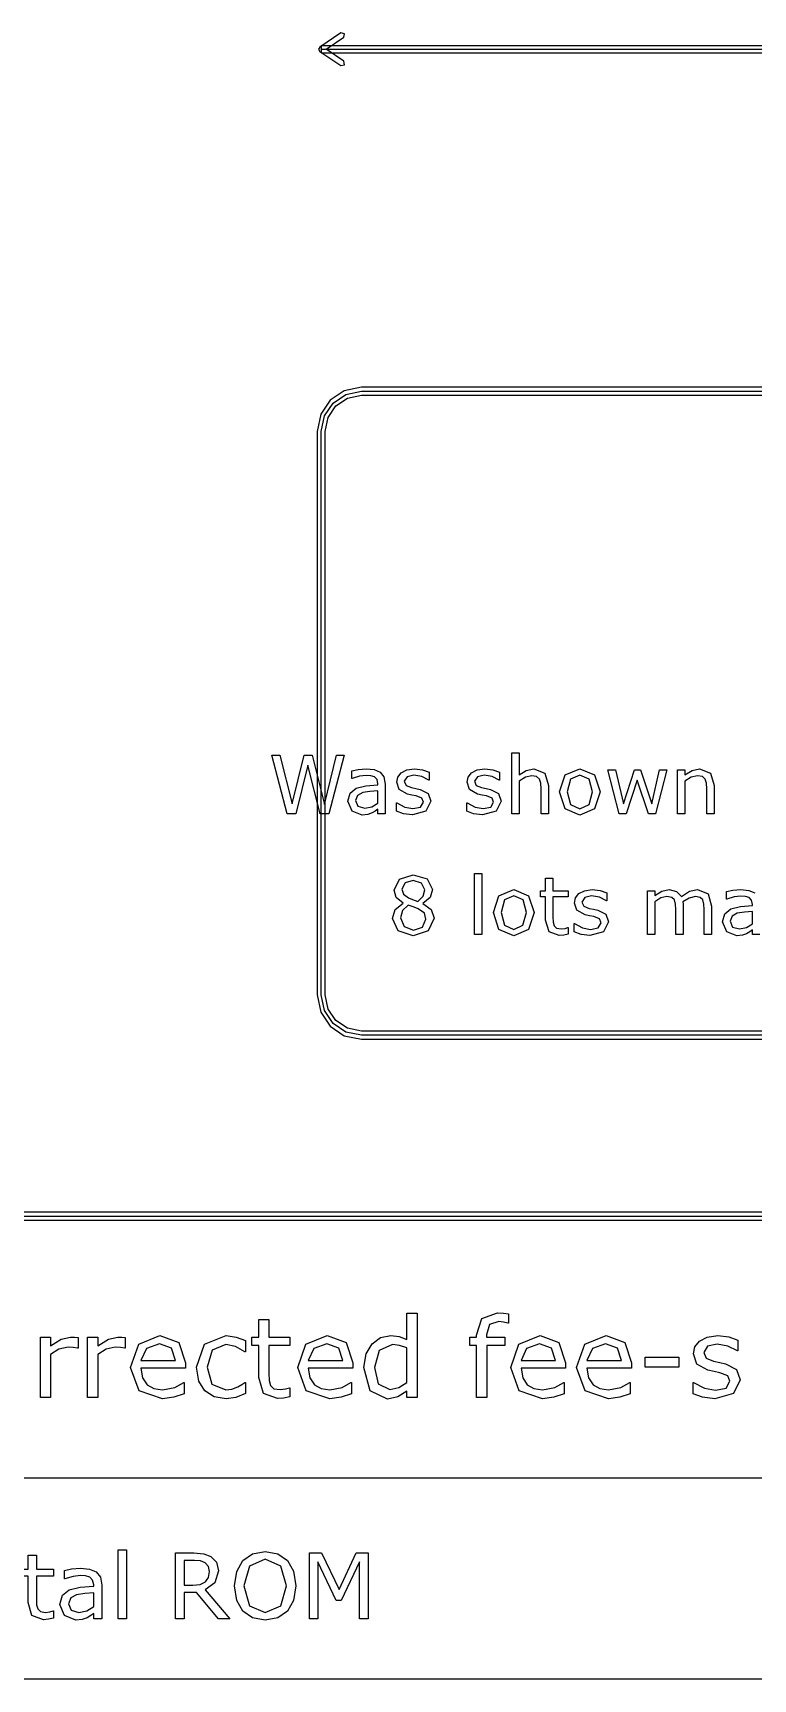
# Model space of a CAD drawing. Extents: x -1 to 182, y 89 to 480.
# Drawn here: x 87.14 to 106.07, y 140.76 to 184.05 of the extents above; entities that cross this region are included whole.
import ezdxf

# ---------------------------------------------------------------- set-up
doc = ezdxf.new("R2010")
doc.units = 0

msp = doc.modelspace()

# ---------------------------------------------------------------- linework, layer by layer
at = {"layer": 'Layer 1', "color": 7}
for points in [[(95.237995, 184.049928), (94.681958, 183.679406), (94.650902, 183.621529), (94.681958, 183.563651), (95.237995, 183.193156), (95.334113, 183.212735), (95.314983, 183.308858), (94.84628, 183.621489), (95.314983, 183.93412), (95.334113, 184.030243), (95.237995, 184.049823), (95.237995, 184.049928)], [(94.720714, 183.71404), (94.720714, 183.529044), (153.987306, 183.529044), (153.987306, 183.71404), (94.720714, 183.71404)], [(94.720714, 183.621542), (153.987306, 183.621542)], [(95.779046, 174.731659), (95.325814, 174.640181), (94.955743, 174.390694), (94.706256, 174.020622), (94.614778, 173.567388), (94.614778, 158.75074), (94.706256, 158.297506), (94.955743, 157.927434), (95.325814, 157.677947), (95.779046, 157.586469), (152.928974, 157.586469), (153.382206, 157.677947), (153.752277, 157.927434), (154.001764, 158.297506), (154.093242, 158.75074), (154.093242, 173.567388), (154.001764, 174.020622), (153.752277, 174.390694), (153.382206, 174.640181), (152.928974, 174.731659), (95.779046, 174.731659)], [(95.779046, 174.62572), (152.928974, 174.62572), (153.34169, 174.542806), (153.678008, 174.316422), (153.904392, 173.980104), (153.987306, 173.567388), (153.987306, 158.75074), (153.904392, 158.338024), (153.678008, 158.001706), (153.34169, 157.775322), (152.928974, 157.692408), (95.779046, 157.692408), (95.36633, 157.775322), (95.030012, 158.001706), (94.803628, 158.338024), (94.720714, 158.75074), (94.720714, 173.567388), (94.803628, 173.980104), (95.030012, 174.316422), (95.36633, 174.542806), (95.779046, 174.62572), (95.779046, 174.62572)], [(95.779046, 174.519781), (152.928974, 174.519781), (153.301175, 174.445432), (153.60374, 174.242151), (153.807021, 173.939586), (153.88137, 173.567388), (153.88137, 158.75074), (153.807021, 158.378542), (153.60374, 158.075977), (153.301175, 157.872696), (152.928974, 157.798347), (95.779046, 157.798347), (95.406845, 157.872696), (95.10428, 158.075977), (94.900999, 158.378542), (94.82665, 158.75074), (94.82665, 173.567388), (94.900999, 173.939586), (95.10428, 174.242151), (95.406845, 174.445432), (95.779046, 174.519781), (95.779046, 174.519781)], [(95.324294, 165.052155), (94.924319, 163.513234), (94.693843, 163.513234), (94.370348, 164.790667), (94.054089, 163.513234), (93.828781, 163.513234), (93.421569, 165.052155), (93.631376, 165.052155), (93.954871, 163.772658), (94.273196, 165.052155), (94.480936, 165.052155), (94.802362, 163.760249), (95.12379, 165.052155), (95.324294, 165.052155)], [(100.693469, 163.513234), (100.499164, 163.513234), (100.499164, 164.170564), (100.489878, 164.319392), (100.45577, 164.428929), (100.381356, 164.493011), (100.255266, 164.514707), (100.088868, 164.475417), (99.922471, 164.375166), (99.922471, 163.513234), (99.728167, 163.513234), (99.728167, 165.121396), (99.922471, 165.121396), (99.922471, 164.539525), (100.110571, 164.657344), (100.310043, 164.69973), (100.595295, 164.587071), (100.693482, 164.262533), (100.693469, 163.513234)], [(96.40433, 163.513234), (96.21106, 163.513234), (96.21106, 163.636212), (96.140781, 163.586603), (96.05603, 163.536994), (95.94441, 163.497729), (95.796617, 163.481325), (95.532034, 163.584671), (95.423513, 163.848223), (95.479324, 164.060101), (95.640553, 164.188265), (95.893767, 164.251315), (96.21106, 164.276186), (96.21106, 164.306163), (96.1873, 164.415727), (96.121154, 164.483936), (96.021936, 164.515977), (95.901013, 164.524179), (95.730482, 164.503542), (95.536177, 164.445651), (95.525832, 164.445651), (95.525832, 164.643056), (95.690162, 164.677161), (95.902035, 164.695682), (96.113908, 164.675044), (96.271004, 164.606835), (96.370222, 164.483857), (96.40433, 164.29677), (96.40433, 163.513234)], [(97.603221, 163.846026), (97.471964, 163.586603), (97.115397, 163.48532), (96.879754, 163.515298), (96.700951, 163.582475), (96.700951, 163.800545), (96.711296, 163.800545), (96.915933, 163.689975), (97.131941, 163.649653), (97.332445, 163.691007), (97.404792, 163.821235), (97.365517, 163.924581), (97.214623, 163.984509), (97.106102, 164.006205), (96.985179, 164.03306), (96.769174, 164.150905), (96.706129, 164.343125), (96.735066, 164.47748), (96.824982, 164.59014), (96.971744, 164.666631), (97.172247, 164.69555), (97.381022, 164.66962), (97.557755, 164.608634), (97.557755, 164.40091), (97.54741, 164.40091), (97.366544, 164.492879), (97.157772, 164.531138), (96.977938, 164.489783), (96.904558, 164.368869), (96.948998, 164.261369), (97.089557, 164.202473), (97.209448, 164.177602), (97.321067, 164.154848), (97.529842, 164.04838), (97.603221, 163.845815), (97.603221, 163.846026)], [(99.450135, 163.846026), (99.318878, 163.586603), (98.96231, 163.48532), (98.726665, 163.515298), (98.547865, 163.582475), (98.547865, 163.800545), (98.55821, 163.800545), (98.762846, 163.689975), (98.978855, 163.649653), (99.179358, 163.691007), (99.251706, 163.821235), (99.212431, 163.924581), (99.061537, 163.984509), (98.953015, 164.006205), (98.832093, 164.03306), (98.616087, 164.150905), (98.55304, 164.343125), (98.58198, 164.47748), (98.671896, 164.59014), (98.818658, 164.666631), (99.019161, 164.69555), (99.227936, 164.66962), (99.404667, 164.608634), (99.404667, 164.40091), (99.394321, 164.40091), (99.213455, 164.492879), (99.004683, 164.531138), (98.824849, 164.489783), (98.751467, 164.368869), (98.795909, 164.261369), (98.936468, 164.202473), (99.056359, 164.177602), (99.167979, 164.154848), (99.376753, 164.04838), (99.450132, 163.845815), (99.450135, 163.846026)], [(102.051523, 164.089946), (101.906831, 163.644494), (101.519256, 163.481193), (101.129618, 163.644494), (100.985957, 164.089946), (101.129618, 164.535398), (101.519256, 164.69973), (101.906831, 164.535398), (102.051523, 164.089946), (102.051523, 164.089946)], [(101.851019, 164.089946), (101.76317, 164.422738), (101.519256, 164.532302), (101.273276, 164.422738), (101.186461, 164.089946), (101.274311, 163.760249), (101.519256, 163.648621), (101.762135, 163.759217), (101.851019, 164.089946), (101.851019, 164.089946)], [(103.804385, 164.667689), (103.503629, 163.513234), (103.323794, 163.513234), (103.027173, 164.403106), (102.732618, 163.513234), (102.553818, 163.513234), (102.24996, 164.667689), (102.452533, 164.667689), (102.664406, 163.77369), (102.952759, 164.667689), (103.112956, 164.667689), (103.408546, 163.77369), (103.609049, 164.667689), (103.804385, 164.667689)], [(105.049786, 163.513234), (104.855484, 163.513234), (104.855484, 164.170564), (104.84617, 164.319392), (104.812063, 164.428929), (104.737649, 164.493011), (104.611559, 164.514707), (104.445163, 164.475417), (104.278764, 164.375166), (104.278764, 163.513234), (104.08446, 163.513234), (104.08446, 164.667689), (104.278764, 164.667689), (104.278764, 164.539525), (104.466867, 164.657344), (104.666336, 164.69973), (104.951591, 164.587071), (105.049775, 164.262533), (105.049786, 163.513234)], [(96.21106, 163.797449), (96.21106, 164.118891), (96.001253, 164.103281), (95.811084, 164.073303), (95.675692, 163.998876), (95.624016, 163.861425), (95.68396, 163.711565), (95.866895, 163.661956), (96.053964, 163.70122), (96.21106, 163.797343), (96.21106, 163.797449)], [(97.686938, 160.767154), (97.530874, 160.435393), (97.140201, 160.303101), (96.74126, 160.432297), (96.593464, 160.763026), (96.667878, 160.994536), (96.877685, 161.159901), (96.877685, 161.165986), (96.693717, 161.310686), (96.634805, 161.50706), (96.777434, 161.796434), (97.140201, 161.912189), (97.508138, 161.801594), (97.645597, 161.520474), (97.580483, 161.314814), (97.389282, 161.157731), (97.389282, 161.151381), (97.610455, 160.998426), (97.686938, 160.766915), (97.686938, 160.767154)], [(98.944739, 160.338238), (98.750437, 160.338238), (98.750437, 161.9464), (98.944739, 161.9464), (98.944739, 160.338238)], [(97.441992, 161.518516), (97.356209, 161.694226), (97.139167, 161.760372), (96.925227, 161.698353), (96.842545, 161.530925), (96.883886, 161.401729), (97.011011, 161.305606), (97.120564, 161.257055), (97.261124, 161.207446), (97.402718, 161.349024), (97.441992, 161.518516), (97.441992, 161.518516)], [(100.313131, 160.91495), (100.168436, 160.469498), (99.780864, 160.306197), (99.391223, 160.469498), (99.247562, 160.91495), (99.391223, 161.360402), (99.780864, 161.524734), (100.168436, 161.360402), (100.313131, 160.91495), (100.313131, 160.91495)], [(101.213332, 160.348583), (101.093444, 160.324771), (100.978721, 160.31551), (100.710005, 160.410575), (100.61802, 160.71548), (100.61802, 161.329392), (100.486763, 161.329392), (100.486763, 161.492693), (100.61802, 161.492693), (100.61802, 161.824454), (100.812325, 161.824454), (100.812325, 161.492693), (101.213332, 161.492693), (101.213332, 161.329392), (100.812325, 161.329392), (100.812325, 160.803322), (100.816452, 160.660685), (100.845392, 160.565621), (100.907403, 160.504634), (101.02936, 160.486113), (101.128578, 160.499607), (101.202992, 160.52342), (101.213337, 160.52342), (101.213332, 160.348583)], [(102.272699, 160.67103), (102.141439, 160.411607), (101.784874, 160.310324), (101.549228, 160.340302), (101.370428, 160.407479), (101.370428, 160.625549), (101.380773, 160.625549), (101.585413, 160.514979), (101.801421, 160.474657), (102.001924, 160.516011), (102.074272, 160.646239), (102.034997, 160.749585), (101.884103, 160.809513), (101.775582, 160.831209), (101.654659, 160.858064), (101.438651, 160.975909), (101.375606, 161.168129), (101.404546, 161.302484), (101.494462, 161.415144), (101.641224, 161.491635), (101.841727, 161.520554), (102.050499, 161.494624), (102.227233, 161.433638), (102.227233, 161.225914), (102.216887, 161.225914), (102.036021, 161.317883), (101.827247, 161.356142), (101.647415, 161.314787), (101.574033, 161.193873), (101.618475, 161.086373), (101.759035, 161.027477), (101.878925, 161.002606), (101.990545, 160.979852), (102.199317, 160.873384), (102.272699, 160.670819), (102.272699, 160.67103)], [(104.979507, 160.338238), (104.785203, 160.338238), (104.785203, 160.995568), (104.777979, 161.13921), (104.750074, 161.249806), (104.681862, 161.316983), (104.553703, 161.339738), (104.390405, 161.298383), (104.22711, 161.195037), (104.232269, 161.13921), (104.234386, 161.077218), (104.234386, 160.338238), (104.040084, 160.338238), (104.040084, 160.995568), (104.032834, 161.140242), (104.004929, 161.250838), (103.936717, 161.316983), (103.808561, 161.339738), (103.648364, 161.300447), (103.489198, 161.200196), (103.489198, 160.338238), (103.294897, 160.338238), (103.294897, 161.492693), (103.489198, 161.492693), (103.489198, 161.364529), (103.670067, 161.482348), (103.863337, 161.524734), (104.062806, 161.475125), (104.185798, 161.337647), (104.400771, 161.480284), (104.608509, 161.524734), (104.888596, 161.408979), (104.979547, 161.087537), (104.979507, 160.338238)], [(106.250744, 160.338238), (106.057476, 160.338238), (106.057476, 160.461216), (105.987195, 160.411607), (105.902447, 160.361998), (105.790824, 160.322733), (105.643031, 160.306329), (105.378448, 160.409675), (105.269927, 160.673227), (105.325738, 160.885105), (105.486969, 161.013269), (105.740183, 161.076319), (106.057476, 161.10119), (106.057476, 161.131167), (106.03369, 161.240731), (105.967545, 161.30894), (105.868326, 161.340981), (105.747404, 161.349183), (105.576872, 161.328546), (105.382568, 161.270655), (105.372222, 161.270655), (105.372222, 161.46806), (105.536555, 161.502165), (105.748428, 161.520686), (105.9603, 161.500048), (106.117397, 161.431839)], [(97.474031, 160.747521), (97.431655, 160.899445), (97.26836, 161.0152), (97.161905, 161.05756), (97.00791, 161.112355), (96.858047, 160.974878), (96.802239, 160.778531), (96.898356, 160.548052), (97.142268, 160.457089), (97.38308, 160.534612), (97.474031, 160.747521), (97.474031, 160.747521)], [(100.112627, 160.91495), (100.024775, 161.247742), (99.780864, 161.357306), (99.534884, 161.247742), (99.448069, 160.91495), (99.535918, 160.585253), (99.780864, 160.473625), (100.023743, 160.584221), (100.112627, 160.91495), (100.112627, 160.91495)], [(106.057476, 160.622453), (106.057476, 160.943895), (105.84767, 160.928285), (105.657501, 160.898307), (105.522109, 160.82388), (105.470433, 160.686429), (105.530377, 160.536569), (105.71331, 160.48696), (105.90038, 160.526224), (106.057476, 160.622347), (106.057476, 160.622453)], [(4.762494, 153.035853), (4.762494, 152.823975), (175.153946, 152.823975), (175.153946, 153.035853), (4.762494, 153.035853)], [(4.762494, 152.929914), (175.153946, 152.929914)], [(97.240634, 148.167341), (96.973466, 148.167341), (96.973466, 148.333605), (96.733302, 148.178718), (96.461871, 148.123288), (96.009961, 148.342124), (95.843692, 148.948945), (95.900537, 149.308487), (96.056858, 149.577065), (96.281391, 149.741927), (96.548559, 149.798759), (96.770251, 149.771772), (96.973466, 149.690757), (96.973466, 150.378567), (97.240634, 150.378567), (97.240634, 148.167341)], [(99.643715, 150.119937), (99.629507, 150.119937), (99.514397, 150.145601), (99.389339, 150.159889), (99.139226, 150.083133), (99.062487, 149.808866), (99.062487, 149.754865), (99.544239, 149.754865), (99.544239, 149.53034), (99.071014, 149.53034), (99.071014, 148.16742), (98.803846, 148.16742), (98.803846, 149.530261), (98.623366, 149.530261), (98.623366, 149.754786), (98.803846, 149.754786), (98.803846, 149.807358), (98.944536, 150.240798), (99.350969, 150.392854), (99.511555, 150.384387), (99.643717, 150.364544), (99.643715, 150.119937)], [(91.151219, 148.933308), (89.981654, 148.933308), (90.02571, 148.67751), (90.146503, 148.499869), (90.321297, 148.397554), (90.545832, 148.36345), (90.871264, 148.427399), (91.105746, 148.555299), (91.119954, 148.555299), (91.119954, 148.263966), (90.844261, 148.168769), (90.548671, 148.130405), (89.931913, 148.343553), (89.710221, 148.951776), (89.921967, 149.569974), (90.48188, 149.798759), (90.976423, 149.61117), (91.151217, 149.078273), (91.151219, 148.933308)], [(92.730063, 148.266824), (92.475685, 148.167341), (92.22131, 148.131807), (91.905823, 148.181549), (91.659973, 148.335033), (91.49939, 148.593663), (91.442547, 148.958894), (91.65571, 149.569974), (92.22131, 149.791669), (92.488475, 149.753278), (92.730063, 149.659483), (92.730063, 149.362488), (92.715855, 149.362488), (92.462898, 149.508856), (92.209943, 149.560026), (91.850404, 149.406542), (91.719663, 148.958894), (91.847562, 148.516934), (92.209943, 148.36345), (92.374789, 148.384881), (92.525427, 148.440284), (92.634853, 148.502832), (92.715855, 148.561093), (92.730063, 148.561093), (92.730063, 148.266824)], [(93.896787, 148.181549), (93.731938, 148.148873), (93.574196, 148.136173), (93.204709, 148.26693), (93.078233, 148.686135), (93.078233, 149.530287), (92.897753, 149.530287), (92.897753, 149.754812), (93.078233, 149.754812), (93.078233, 150.21098), (93.345398, 150.21098), (93.345398, 149.754812), (93.896787, 149.754812), (93.896787, 149.530287), (93.345412, 149.530287), (93.345412, 148.806944), (93.3511, 148.610835), (93.390891, 148.480078), (93.476155, 148.396231), (93.643845, 148.370567), (93.780272, 148.389088), (93.882592, 148.421764), (93.8968, 148.421764), (93.896787, 148.181549)], [(95.548105, 148.933308), (94.378539, 148.933308), (94.422592, 148.67751), (94.543385, 148.499869), (94.718182, 148.397554), (94.942715, 148.36345), (95.268147, 148.427399), (95.502628, 148.555299), (95.516836, 148.555299), (95.516836, 148.263966), (95.241143, 148.168769), (94.945554, 148.130405), (94.328798, 148.343553), (94.107106, 148.951776), (94.318849, 149.569974), (94.878763, 149.798759), (95.373305, 149.61117), (95.548102, 149.078273), (95.548105, 148.933308)], [(101.141553, 148.933308), (99.971988, 148.933308), (100.016044, 148.67751), (100.136836, 148.499869), (100.311631, 148.397554), (100.536166, 148.36345), (100.861598, 148.427399), (101.09608, 148.555299), (101.110288, 148.555299), (101.110288, 148.263966), (100.834595, 148.168769), (100.539005, 148.130405), (99.922246, 148.343553), (99.700555, 148.951776), (99.912301, 149.569974), (100.472214, 149.798759), (100.966757, 149.61117), (101.141551, 149.078273), (101.141553, 148.933308)], [(102.875297, 148.933308), (101.705732, 148.933308), (101.749785, 148.67751), (101.870577, 148.499869), (102.045374, 148.397554), (102.269907, 148.36345), (102.595339, 148.427399), (102.82982, 148.555299), (102.844029, 148.555299), (102.844029, 148.263966), (102.568336, 148.168769), (102.272746, 148.130405), (101.65599, 148.343553), (101.434299, 148.951776), (101.646042, 149.569974), (102.205955, 149.798759), (102.700498, 149.61117), (102.875294, 149.078273), (102.875297, 148.933308)], [(105.735971, 148.624937), (105.555491, 148.268226), (105.065211, 148.128976), (104.7412, 148.170172), (104.495349, 148.262564), (104.495349, 148.562416), (104.509557, 148.562416), (104.790936, 148.41036), (105.087946, 148.35493), (105.363639, 148.411762), (105.463117, 148.590832), (105.409116, 148.73294), (105.201635, 148.815357), (105.052418, 148.845202), (104.886149, 148.882165), (104.589141, 149.044169), (104.502453, 149.308487), (104.542244, 149.493219), (104.665878, 149.648132), (104.867676, 149.753278), (105.143369, 149.793071), (105.430431, 149.757564), (105.673439, 149.673717), (105.673439, 149.388074), (105.659231, 149.388074), (105.410539, 149.514544), (105.123477, 149.567117), (104.876206, 149.510285), (104.775307, 149.344021), (104.836415, 149.196225), (105.029683, 149.115209), (105.194531, 149.081104), (105.34801, 149.049831), (105.635072, 148.903463), (105.735971, 148.624937), (105.735971, 148.624937)], [(88.328915, 149.463374), (88.314707, 149.463374), (88.198177, 149.483218), (88.066015, 149.490361), (87.827269, 149.434931), (87.605577, 149.294253), (87.605577, 148.16742), (87.338412, 148.16742), (87.338412, 149.754786), (87.605577, 149.754786), (87.605577, 149.520312), (87.885535, 149.700784), (88.134227, 149.754786), (88.235126, 149.750552), (88.328918, 149.737852), (88.328915, 149.463374)], [(89.570958, 149.463374), (89.55675, 149.463374), (89.440219, 149.483218), (89.308055, 149.490361), (89.069311, 149.434931), (88.84762, 149.294253), (88.84762, 148.16742), (88.580452, 148.16742), (88.580452, 149.754786), (88.84762, 149.754786), (88.84762, 149.520312), (89.127578, 149.700784), (89.37627, 149.754786), (89.477166, 149.750552), (89.57096, 149.737852), (89.570958, 149.463374)], [(90.891158, 149.137963), (90.784576, 149.463374), (90.467672, 149.578494), (90.125185, 149.452023), (89.981654, 149.137963), (90.891158, 149.137963)], [(95.288043, 149.137963), (95.181461, 149.463374), (94.864555, 149.578494), (94.52207, 149.452023), (94.378539, 149.137963), (95.288043, 149.137963)], [(96.973466, 148.558156), (96.973466, 149.469063), (96.780199, 149.53587), (96.594033, 149.554391), (96.244442, 149.398075), (96.119387, 148.954687), (96.216021, 148.524078), (96.525821, 148.377711), (96.75604, 148.427452), (96.973466, 148.558209), (96.973466, 148.558156)], [(100.881492, 149.137963), (100.77491, 149.463374), (100.458006, 149.578494), (100.115519, 149.452023), (99.971988, 149.137963), (100.881492, 149.137963)], [(102.615236, 149.137963), (102.508651, 149.463374), (102.191747, 149.578494), (101.849263, 149.452023), (101.705732, 149.137963), (102.615236, 149.137963)], [(104.121602, 148.964582), (103.234834, 148.964582), (103.234834, 149.22181), (104.121602, 149.22181), (104.121602, 148.964582)], [(4.762494, 146.050756), (175.153946, 146.050756), (175.153946, 140.759096), (4.762494, 140.759096), (4.762494, 146.050756)], [(87.683685, 142.358209), (87.548808, 142.331486), (87.419747, 142.320903), (87.11744, 142.427874), (87.013959, 142.770879), (87.013959, 143.461547), (86.866292, 143.461547), (86.866292, 143.645247), (87.013959, 143.645247), (87.013959, 144.018468), (87.232549, 144.018468), (87.232549, 143.645247), (87.683685, 143.645247), (87.683685, 143.461547), (87.232549, 143.461547), (87.232549, 142.869701), (87.237206, 142.709258), (87.269763, 142.602287), (87.339526, 142.533681), (87.476725, 142.512779), (87.588347, 142.52786), (87.672061, 142.554609), (87.683677, 142.554609), (87.683685, 142.358209)], [(89.598681, 142.346568), (89.38009, 142.346568), (89.38009, 144.15576), (89.598681, 144.15576), (89.598681, 142.346568)], [(92.318279, 142.346568), (92.019462, 142.346568), (91.440427, 143.034907), (91.11603, 143.034907), (91.11603, 142.346594), (90.885811, 142.346594), (90.885811, 144.077893), (91.370665, 144.077893), (91.632276, 144.056991), (91.820636, 143.984892), (91.967138, 143.8349), (92.020623, 143.607014), (91.926442, 143.29306), (91.667156, 143.10354), (92.318279, 142.346568)], [(91.77994, 143.590663), (91.753199, 143.722055), (91.667156, 143.819739), (91.54856, 143.866253), (91.386942, 143.880276), (91.11603, 143.880276), (91.11603, 143.226835), (91.348572, 143.226835), (91.53926, 143.245356), (91.677623, 143.317428), (91.75436, 143.429056), (91.779945, 143.590663), (91.77994, 143.590663)], [(93.832138, 143.879032), (93.993756, 143.594156), (94.050729, 143.211622), (93.992595, 142.827923), (93.832138, 142.546566), (93.578665, 142.369824), (93.246129, 142.310531), (92.913591, 142.370989), (92.660118, 142.546566), (92.4985, 142.829088), (92.442691, 143.211622), (92.4985, 143.590663), (92.661282, 143.879032), (92.914755, 144.053445), (93.246129, 144.113903), (93.579829, 144.052281), (93.832138, 143.879032), (93.832138, 143.879032)], [(93.81121, 143.211622), (93.660056, 143.731369), (93.247291, 143.915068), (92.8322, 143.731369), (92.68221, 143.211622), (92.83569, 142.689573), (93.247291, 142.509339), (93.657731, 142.689573), (93.81121, 143.211622), (93.81121, 143.211622)], [(95.957587, 142.346568), (95.72737, 142.346568), (95.72737, 143.838339), (95.246004, 142.823293), (95.108804, 142.823293), (94.630925, 143.838339), (94.630925, 142.346594), (94.415824, 142.346594), (94.415824, 144.077893), (94.729757, 144.077893), (95.191357, 143.113991), (95.637841, 144.077893), (95.957587, 144.077893), (95.957587, 142.346568)], [(88.956861, 142.346568), (88.739432, 142.346568), (88.739432, 142.484918), (88.660369, 142.429117), (88.565024, 142.373317), (88.439453, 142.329132), (88.273183, 142.310611), (87.975528, 142.426868), (87.853441, 142.72336), (87.916229, 142.961723), (88.097611, 143.105894), (88.382477, 143.176829), (88.739432, 143.204743), (88.739432, 143.23845), (88.71269, 143.361693), (88.638276, 143.438449), (88.526657, 143.474485), (88.390619, 143.483745), (88.19877, 143.460462), (87.980179, 143.395348), (87.968564, 143.395348), (87.968564, 143.617413), (88.153436, 143.655777), (88.391793, 143.676679), (88.630151, 143.653396), (88.806884, 143.57664), (88.918504, 143.43829), (88.956874, 143.227841), (88.956861, 142.346568)], [(88.739432, 142.666316), (88.739432, 143.027922), (88.5034, 143.010459), (88.289461, 142.976725), (88.137145, 142.893011), (88.079009, 142.738389), (88.146446, 142.56977), (88.352249, 142.513969), (88.562701, 142.558155), (88.739432, 142.66629), (88.739432, 142.666316)]]:
    msp.add_lwpolyline(points, dxfattribs=at)

doc.saveas('drawing.dxf')
